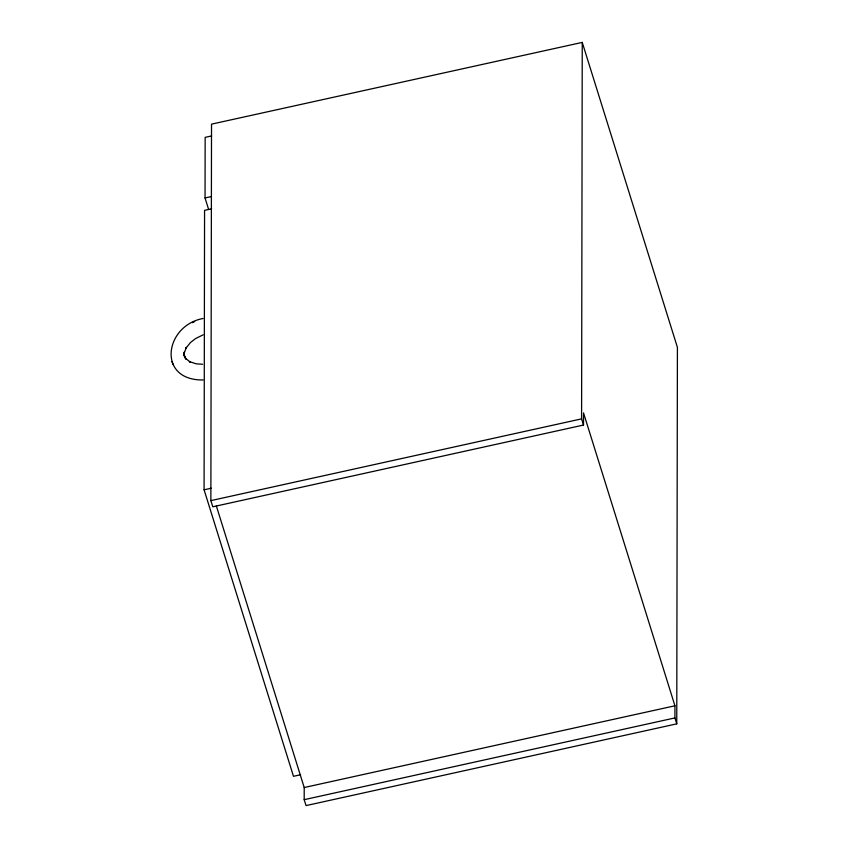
<?xml version="1.0" encoding="UTF-8"?>
<svg xmlns="http://www.w3.org/2000/svg" width="848" height="848" viewBox="0 0 848 848"><rect width="100%" height="100%" fill="white"/><g stroke="black" fill="none" stroke-linecap="round" stroke-linejoin="round"><path stroke-width="1.27" d="M300.605 774.743L293.482 776.312L204.082 489.805L204.569 210.368L211.682 208.799M208.587 209.329L205.046 197.955L205.152 137.365L211.618 135.934M676.757 723.853L674.913 717.927L674.934 705.79L583.53 412.902L583.509 425.049L212.795 506.797L210.866 500.617L211.523 124.147L582.247 42.4L677.414 347.383L676.757 723.853L306.043 805.6L304.188 799.675L304.209 787.527L216.367 506.012M583.509 425.049L581.59 418.87L582.247 42.4M203.075 318.488C164.459 325.6 156.657 380.593 203.107 379.968M194.648 321.53L192.316 322.675M203.16 334.833L195.581 338.553L190.418 342.581L185.712 348.486L186.337 347.383L184.09 353.446L184.366 351.931L184.217 355.418L184.037 353.786L185.193 358.079L184.133 355.556L186.443 359.446L185.479 358.312L190.397 362.138L189.348 361.566L196.259 363.834L202.63 364.258M205.046 197.955L211.512 196.535M204.082 489.805L211.194 488.236M210.866 500.617L581.59 418.87M304.209 787.527L674.934 705.79M304.188 799.675L674.913 717.927M171.953 361.683L173.246 364.746"/></g></svg>
